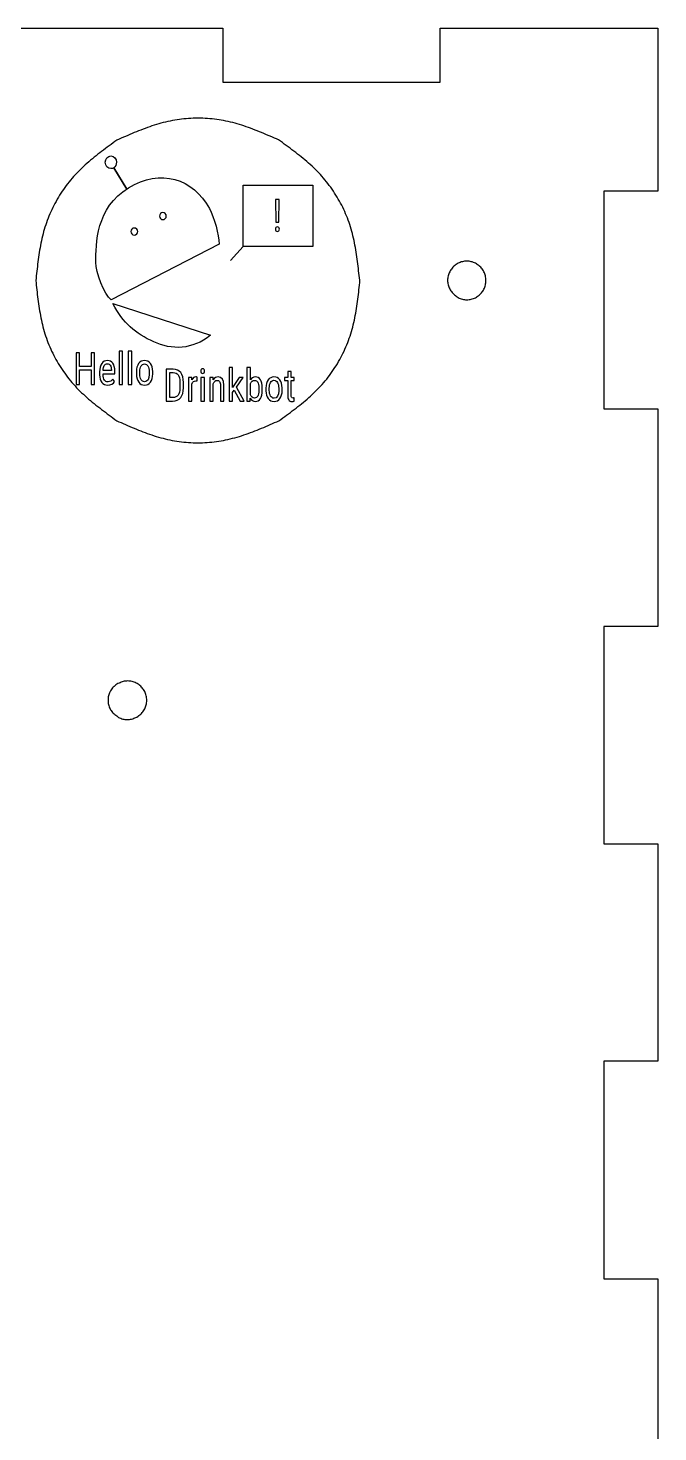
# Model space of a CAD drawing. Extents: x 296 to 898, y 544 to 846.
# Drawn here: x 839.9 to 897.8, y 717.3 to 846.3 of the extents above; entities that cross this region are included whole.
import ezdxf

# ---------------------------------------------------------------- set-up
doc = ezdxf.new("R2010")
doc.units = 0
doc.layers.get('0').update_dxf_attribs({"linetype": 'CONTINUOUS'})

msp = doc.modelspace()

# ---------------------------------------------------------------- linework, layer by layer
at = {"color": 7}
for p, q in [((837.811601, 846.316372), (857.813678, 846.316372)), ((857.813678, 846.316372), (857.813678, 841.342311)), ((877.780486, 841.342311), (877.780486, 846.316372)), ((877.780486, 846.316372), (897.782562, 846.316372)), ((897.782562, 846.316372), (897.782562, 831.323625)), ((857.813678, 841.342311), (877.780486, 841.342311)), ((897.782562, 831.323625), (892.808501, 831.323625)), ((892.808501, 831.323625), (892.808501, 811.321548)), ((892.808501, 811.321548), (897.782562, 811.321548)), ((897.782562, 811.321548), (897.782562, 791.319471)), ((897.782562, 791.319471), (892.808501, 791.319471)), ((892.808501, 791.319471), (892.808501, 771.317395)), ((892.808501, 771.317395), (897.782562, 771.317395)), ((897.782562, 771.317395), (897.782562, 751.350587)), ((897.782562, 751.350587), (892.808501, 751.350587)), ((892.808501, 751.350587), (892.808501, 731.34851)), ((892.808501, 731.34851), (897.782562, 731.34851)), ((897.782562, 731.34851), (897.782562, 711.346434))]:
    msp.add_line(p, q, dxfattribs=at)
at = {"color": 0}
for p, q in [((847.804094, 833.478218), (849.006933, 831.50592)), ((849.006933, 831.50592), (847.804094, 833.478218)), ((859.688224, 831.888481), (866.085804, 831.888481)), ((859.688224, 826.229636), (859.688224, 831.888481)), ((859.688224, 831.888481), (866.085802, 831.888481)), ((859.688224, 826.229636), (859.688224, 831.888481)), ((866.085802, 831.888481), (866.085802, 826.229636)), ((866.085804, 831.888481), (866.085804, 826.229636)), ((862.99858, 830.570227), (862.666563, 830.570227)), ((862.666563, 830.570227), (862.689768, 828.470265)), ((862.973589, 828.470265), (862.99858, 830.570227)), ((862.689768, 828.470265), (862.973589, 828.470265)), ((857.499478, 826.455542), (847.586769, 821.340505)), ((859.688224, 826.229636), (858.540445, 824.937506)), ((866.085804, 826.229636), (859.688224, 826.229636)), ((866.085802, 826.229636), (859.688224, 826.229636)), ((847.724265, 820.992045), (856.689069, 818.091033)), ((844.677457, 816.465081), (844.350795, 816.465081)), ((844.350795, 816.465081), (844.350795, 813.539201)), ((844.677457, 815.207113), (844.677457, 816.465081)), ((846.051937, 816.465081), (845.72349, 816.465081)), ((845.72349, 816.465081), (845.72349, 815.207113)), ((846.051937, 813.539201), (846.051937, 816.465081)), ((848.625962, 816.625843), (848.310011, 816.625843)), ((848.310011, 816.625843), (848.310011, 813.539201)), ((848.625962, 813.539201), (848.625962, 816.625843)), ((849.463146, 816.625843), (849.147194, 816.625843)), ((849.147194, 816.625843), (849.147194, 813.539201)), ((849.463146, 813.539201), (849.463146, 816.625843)), ((845.72349, 815.207113), (844.677457, 815.207113)), ((844.677457, 813.539201), (844.677457, 814.891616)), ((844.677457, 814.891616), (845.72349, 814.891616)), ((845.72349, 814.891616), (845.72349, 813.539201)), ((846.514262, 814.714777), (846.514262, 814.451529)), ((846.828429, 814.469614), (846.828429, 814.519853)), ((846.828429, 814.519853), (847.906592, 814.519853)), ((847.59064, 814.825302), (846.830214, 814.825302)), ((847.59064, 814.87353), (847.59064, 814.825302)), ((847.906592, 814.519853), (847.906592, 814.752958)), ((849.89334, 814.726835), (849.89334, 814.48971)), ((850.209292, 814.521862), (850.209292, 814.728844)), ((851.071465, 814.726835), (851.071465, 814.481671)), ((851.387417, 814.521862), (851.387417, 814.750949)), ((853.255526, 814.961152), (852.636118, 814.961152)), ((852.636118, 814.961152), (852.636118, 812.035272)), ((852.96278, 812.350768), (852.96278, 814.645655)), ((852.96278, 814.645655), (853.255526, 814.645655)), ((858.714174, 815.121914), (858.398222, 815.121914)), ((858.398222, 815.121914), (858.398222, 812.035272)), ((858.714174, 813.275153), (858.714174, 815.121914)), ((860.359979, 815.121914), (860.045812, 815.121914)), ((860.045812, 815.121914), (860.045812, 812.035272)), ((860.359979, 813.970452), (860.359979, 815.121914)), ((863.781898, 814.736084), (863.781898, 814.209586)), ((864.096065, 814.736084), (863.781898, 814.736084)), ((864.096065, 814.209586), (864.096065, 814.736084)), ((844.350795, 813.539201), (844.677457, 813.539201)), ((845.72349, 813.539201), (846.051937, 813.539201)), ((847.890527, 813.824554), (847.726303, 814.049622)), ((848.310011, 813.539201), (848.625962, 813.539201)), ((849.147194, 813.539201), (849.463146, 813.539201)), ((853.891, 813.750628), (853.891, 813.231729)), ((854.214092, 813.24903), (854.214092, 813.739356)), ((854.985228, 814.209586), (854.678202, 814.209586)), ((854.678202, 814.209586), (854.678202, 812.035272)), ((854.990584, 813.988538), (854.985228, 814.209586)), ((854.994154, 812.035272), (854.994154, 813.59065)), ((855.476114, 813.876004), (855.474329, 814.221643)), ((856.131223, 814.209586), (855.815271, 814.209586)), ((855.815271, 814.209586), (855.815271, 812.035272)), ((856.131223, 812.035272), (856.131223, 814.209586)), ((856.627464, 814.209586), (856.627464, 812.035272)), ((856.925565, 814.209586), (856.627464, 814.209586)), ((856.93449, 813.974471), (856.925565, 814.209586)), ((856.943416, 812.035272), (856.943416, 813.614765)), ((857.609235, 813.46405), (857.609235, 812.035272)), ((857.923402, 812.035272), (857.923402, 813.480126)), ((859.315732, 814.209586), (858.714174, 813.275153)), ((858.714174, 812.812961), (858.881967, 813.02999)), ((858.881967, 813.02999), (859.406769, 812.035272)), ((859.080107, 813.301277), (859.69416, 814.209586)), ((859.774487, 812.035272), (859.080107, 813.301277)), ((859.69416, 814.209586), (859.315732, 814.209586)), ((860.359979, 812.603593), (860.359979, 813.637246)), ((861.129331, 813.221775), (861.129331, 813.003019)), ((861.443498, 813.017933), (861.443498, 813.232953)), ((861.78087, 813.222906), (861.78087, 812.985781)), ((862.096822, 813.017933), (862.096822, 813.224915)), ((862.958995, 813.222906), (862.958995, 812.977743)), ((863.274947, 813.017933), (863.274947, 813.24702)), ((863.781898, 814.209586), (863.487367, 814.209586)), ((863.487367, 814.209586), (863.487367, 813.922223)), ((863.487367, 813.922223), (863.781898, 813.922223)), ((863.781898, 813.922223), (863.781898, 812.571817)), ((864.387026, 814.209586), (864.096065, 814.209586)), ((864.096065, 812.572131), (864.096065, 813.922223)), ((864.096065, 813.922223), (864.387026, 813.922223)), ((864.387026, 813.922223), (864.387026, 814.209586)), ((852.636118, 812.035272), (853.21804, 812.035272)), ((853.22518, 812.350768), (852.96278, 812.350768)), ((854.678202, 812.035272), (854.994154, 812.035272)), ((855.815271, 812.035272), (856.131223, 812.035272)), ((856.627464, 812.035272), (856.943416, 812.035272)), ((857.609235, 812.035272), (857.923402, 812.035272)), ((858.398222, 812.035272), (858.714174, 812.035272)), ((858.714174, 812.035272), (858.714174, 812.812961)), ((859.406769, 812.035272), (859.774487, 812.035272)), ((860.045812, 812.035272), (860.333204, 812.035272)), ((860.333204, 812.035272), (860.349269, 812.292492)), ((864.385241, 812.03502), (864.388811, 812.334692))]:
    msp.add_line(p, q, dxfattribs=at)
at = {"color": 7}
for points in [[(852.987643, 837.773201), (852.422308, 837.656414), (851.865492, 837.499596), (851.317858, 837.316901)], [(854.68767, 838.003865), (854.11662, 837.965474), (853.547951, 837.888983), (852.987643, 837.773201)], [(856.409817, 838.004129), (855.83657, 838.042521), (855.260917, 838.042388), (854.68767, 838.003865)], [(858.109341, 837.773201), (857.549271, 837.889353), (856.980735, 837.965871), (856.409817, 838.004129)], [(859.771242, 837.317086), (859.226306, 837.499754), (858.67211, 837.656493), (858.109341, 837.773201)], [(849.694083, 836.702618), (849.1569, 836.479865), (848.625114, 836.244624), (848.093301, 836.009356)], [(851.317858, 837.316901), (850.768662, 837.133624), (850.2287, 836.924312), (849.694083, 836.702618)], [(861.387211, 836.702776), (860.85524, 836.924471), (860.317898, 837.133836), (859.771242, 837.317086)], [(862.944919, 836.044625), (862.450995, 836.24465), (861.921802, 836.479944), (861.387211, 836.702776)], [(846.694608, 834.97555), (846.236058, 834.625374), (845.785526, 834.264376), (845.352932, 833.882212)], [(848.093301, 836.009356), (847.62438, 835.668414), (847.155433, 835.327472), (846.694608, 834.97555)], [(864.349433, 835.006189), (863.886704, 835.359672), (863.415825, 835.702149), (862.944919, 836.044625)], [(865.69648, 833.907744), (865.262219, 834.291734), (864.809861, 834.654425), (864.349433, 835.006189)], [(845.352932, 833.882212), (844.921688, 833.501239), (844.508276, 833.099231), (844.125265, 832.669786)], [(866.928618, 832.689391), (866.544364, 833.121006), (866.129418, 833.524972), (865.69648, 833.907744)], [(844.125265, 832.669786), (843.743763, 832.242034), (843.392449, 831.787003), (843.073176, 831.310727)], [(867.977718, 831.332396), (867.659344, 831.807879), (867.30901, 832.262168), (866.928618, 832.689391)], [(843.073176, 831.310727), (842.752634, 830.832519), (842.464396, 830.33288), (842.210846, 829.816016)], [(868.837587, 829.840411), (868.584804, 830.356295), (868.297361, 830.855035), (867.977718, 831.332396)], [(842.210846, 829.816016), (841.958275, 829.30119), (841.740126, 828.769272), (841.5605, 828.224891)], [(869.485552, 828.252329), (869.306746, 828.795677), (869.089338, 829.326563), (868.837587, 829.840411)], [(841.5605, 828.224891), (841.379473, 827.676225), (841.237603, 827.114911), (841.122933, 826.548624)], [(869.920712, 826.57868), (869.806914, 827.144068), (869.665839, 827.704535), (869.485552, 828.252329)], [(841.122933, 826.548624), (841.007945, 825.980616), (840.920341, 825.407634), (840.846178, 824.833118)], [(870.19482, 824.865768), (870.121583, 825.439411), (870.034879, 826.011519), (869.920712, 826.57868)], [(840.846178, 824.833118), (840.771672, 824.255771), (840.710765, 823.676863), (840.649831, 823.097954)], [(870.423658, 823.13325), (870.328408, 823.711285), (870.268427, 824.289294), (870.19482, 824.865768)], [(879.348742, 824.650159), (879.289925, 824.615287), (879.233304, 824.576684), (879.179144, 824.53488)], [(879.531225, 824.743557), (879.468572, 824.716199), (879.407559, 824.685031), (879.348742, 824.650159)], [(879.723895, 824.81428), (879.658331, 824.794436), (879.593958, 824.770941), (879.531225, 824.743557)], [(879.923629, 824.861958), (879.856213, 824.849919), (879.789458, 824.834018), (879.723895, 824.81428)], [(880.127913, 824.88577), (880.059439, 824.881802), (879.991177, 824.873864), (879.923629, 824.861958)], [(880.333468, 824.885903), (880.26502, 824.889766), (880.196361, 824.889766), (880.127913, 824.88577)], [(880.5377, 824.861826), (880.470178, 824.873732), (880.401942, 824.881934), (880.333468, 824.885903)], [(880.737408, 824.814042), (880.671844, 824.833886), (880.605142, 824.849866), (880.5377, 824.861826)], [(880.930051, 824.743186), (880.867318, 824.770571), (880.802945, 824.794224), (880.737408, 824.814042)], [(881.112587, 824.650159), (881.05369, 824.684819), (880.992678, 824.715855), (880.930051, 824.743186)], [(881.281153, 824.537049), (881.227231, 824.577981), (881.170954, 824.615842), (881.112587, 824.650159)], [(878.480247, 823.333354), (878.471516, 823.267023), (878.467018, 823.200136), (878.466753, 823.13325)], [(878.517765, 823.53076), (878.501361, 823.465778), (878.488846, 823.399844), (878.480247, 823.333354)], [(878.577878, 823.722503), (878.55433, 823.659797), (878.534116, 823.595741), (878.517765, 823.53076)], [(878.660614, 823.908929), (878.629578, 823.848418), (878.601903, 823.786162), (878.577878, 823.722503)], [(878.76351, 824.084982), (878.726072, 824.028229), (878.691649, 823.969439), (878.660614, 823.908929)], [(878.884927, 824.249051), (878.841589, 824.196557), (878.801028, 824.141788), (878.76351, 824.084982)], [(879.024125, 824.400233), (878.975018, 824.35245), (878.928584, 824.301914), (878.884927, 824.249051)], [(879.179144, 824.53488), (879.124931, 824.493049), (879.073205, 824.448017), (879.024125, 824.400233)], [(881.436013, 824.405208), (881.386854, 824.451933), (881.335181, 824.496039), (881.281153, 824.537049)], [(881.576428, 824.256882), (881.532216, 824.308714), (881.485385, 824.358297), (881.436013, 824.405208)], [(881.699962, 824.095672), (881.661756, 824.151604), (881.620402, 824.205368), (881.576428, 824.256882)], [(881.80389, 823.922184), (881.772907, 823.982139), (881.738009, 824.039977), (881.699962, 824.095672)], [(881.883477, 823.738167), (881.861516, 823.801296), (881.834582, 823.862785), (881.80389, 823.922184)], [(881.937266, 823.541608), (881.923244, 823.608124), (881.905887, 823.674005), (881.883477, 823.738167)], [(881.970974, 823.338963), (881.961926, 823.406855), (881.951342, 823.474562), (881.937266, 823.541608)], [(881.994522, 823.097954), (881.987114, 823.166587), (881.97997, 823.270516), (881.970974, 823.338963)], [(840.649831, 823.097954), (840.709839, 822.519946), (840.76982, 821.977206), (840.8434, 821.400732)], [(870.227311, 821.398112), (870.301818, 821.975459), (870.362751, 822.554368), (870.423658, 823.13325)], [(878.466753, 823.13325), (878.466595, 823.064723), (878.47104, 822.996143), (878.479506, 822.928118)], [(878.479506, 822.928118), (878.487947, 822.859935), (878.500382, 822.792308), (878.516839, 822.725633)], [(878.516839, 822.725633), (878.533243, 822.658746), (878.553775, 822.592838), (878.577878, 822.528306)], [(878.577878, 822.528306), (878.601691, 822.464939), (878.628784, 822.402894), (878.659529, 822.342648)], [(878.659529, 822.342648), (878.690168, 822.282588), (878.724299, 822.2243), (878.762002, 822.168367)], [(878.762002, 822.168367), (878.799467, 822.112831), (878.840451, 822.05965), (878.884927, 822.009591)], [(881.576428, 821.982153), (881.620375, 822.034726), (881.661729, 822.089442), (881.699935, 822.146301)], [(881.699935, 822.146301), (881.737956, 822.202895), (881.772854, 822.261606), (881.803837, 822.322328)], [(881.803837, 822.322328), (881.834555, 822.382574), (881.86141, 822.44483), (881.883477, 822.508701)], [(881.883477, 822.508701), (881.905173, 822.571354), (881.922132, 822.635595), (881.935997, 822.700418)], [(881.935997, 822.700418), (881.950019, 822.765743), (881.960603, 822.831651), (881.969916, 822.897771)], [(881.969916, 822.897771), (881.979177, 822.964366), (881.986849, 823.031173), (881.994522, 823.097954)], [(840.8434, 821.400732), (840.916637, 820.827088), (841.003341, 820.25498), (841.117509, 819.687819)], [(869.950557, 819.682607), (870.065571, 820.250614), (870.153175, 820.823596), (870.227311, 821.398112)], [(878.884927, 822.009591), (878.929642, 821.959293), (878.977902, 821.912171), (879.028199, 821.867457)], [(879.028199, 821.867457), (879.078788, 821.822477), (879.131466, 821.779906), (879.185071, 821.738578)], [(879.185071, 821.738578), (879.238993, 821.697012), (879.293867, 821.656689), (879.348742, 821.616341)], [(879.348742, 821.616341), (879.411289, 821.552629), (879.473837, 821.524213), (879.537072, 821.497304)], [(879.537072, 821.497304), (879.599831, 821.470608), (879.663252, 821.44542), (879.727863, 821.423459)], [(879.727863, 821.423459), (879.791998, 821.401763), (879.857298, 821.383004), (879.923629, 821.369378)], [(879.923629, 821.369378), (879.990409, 821.35562), (880.058222, 821.347153), (880.126299, 821.34292)], [(880.126299, 821.34292), (880.194906, 821.338687), (880.263777, 821.339216), (880.332357, 821.34292)], [(880.332357, 821.34292), (880.401228, 821.348265), (880.469808, 821.356996), (880.5377, 821.369431)], [(880.5377, 821.369431), (880.605301, 821.381814), (880.672241, 821.397795), (880.738043, 821.417612)], [(880.738043, 821.417612), (880.803527, 821.437456), (880.8679, 821.460818), (880.930633, 821.488123)], [(880.930633, 821.488123), (880.993127, 821.515323), (881.053981, 821.546279), (881.112587, 821.581045)], [(881.112587, 821.581045), (881.171245, 821.615838), (881.227628, 821.654414), (881.28155, 821.696165)], [(881.28155, 821.696165), (881.335657, 821.738049), (881.387277, 821.783134), (881.436331, 821.830865)], [(881.436331, 821.830865), (881.485623, 821.878807), (881.532322, 821.929396), (881.576428, 821.982153)], [(841.117509, 819.687819), (841.231306, 819.122431), (841.372382, 818.561964), (841.552669, 818.014144)], [(869.512989, 818.006313), (869.694043, 818.554979), (869.835913, 819.116319), (869.950557, 819.682607)], [(841.552669, 818.014144), (841.731501, 817.470822), (841.948882, 816.939962), (842.20066, 816.426115)], [(868.862643, 816.415214), (869.115214, 816.930041), (869.33339, 817.461959), (869.512989, 818.006313)], [(842.20066, 816.426115), (842.453443, 815.910204), (842.740886, 815.411464), (843.060529, 814.934103)], [(868.000313, 814.920504), (868.320856, 815.398712), (868.609093, 815.898351), (868.862643, 816.415214)], [(843.060529, 814.934103), (843.378902, 814.458621), (843.729237, 814.004331), (844.109602, 813.577082)], [(866.948224, 813.561392), (867.329727, 813.98917), (867.68104, 814.444201), (868.000313, 814.920504)], [(844.109602, 813.577082), (844.493883, 813.145493), (844.908829, 812.741528), (845.34174, 812.358728)], [(865.720557, 812.348992), (866.151828, 812.729965), (866.565239, 813.131973), (866.948224, 813.561392)], [(845.34174, 812.358728), (845.776001, 811.974765), (846.228359, 811.612074), (846.688813, 811.260311)], [(864.378882, 811.255654), (864.837457, 811.60583), (865.28799, 811.966854), (865.720557, 812.348992)], [(846.688813, 811.260311), (847.151517, 810.906801), (847.622422, 810.564324), (848.093301, 810.221848)], [(862.980188, 810.221848), (863.449136, 810.562816), (863.918057, 810.903758), (864.378882, 811.255654)], [(848.093301, 810.221848), (848.622494, 809.986554), (849.151687, 809.751286), (849.686304, 809.528454)], [(849.686304, 809.528454), (850.218276, 809.30676), (850.755591, 809.097395), (851.302247, 808.914144)], [(859.755632, 808.91433), (860.304854, 809.09758), (860.844789, 809.306918), (861.379406, 809.528613)], [(861.379406, 809.528613), (861.91659, 809.751366), (862.448402, 809.986607), (862.980188, 810.221848)], [(851.302247, 808.914144), (851.847183, 808.731476), (852.401379, 808.574711), (852.964121, 808.458003)], [(852.964121, 808.458003), (853.524218, 808.341851), (854.092755, 808.26536), (854.663673, 808.227101)], [(854.663673, 808.227101), (855.236945, 808.188683), (855.812599, 808.188842), (856.385819, 808.227366)], [(856.385819, 808.227366), (856.956896, 808.265757), (857.525565, 808.342248), (858.085846, 808.458003)], [(858.085846, 808.458003), (858.651182, 808.574816), (859.208024, 808.731608), (859.755632, 808.91433)], [(848.000009, 785.932277), (847.946378, 785.890076), (847.893699, 785.846632), (847.843111, 785.800779)], [(848.199055, 786.05724), (848.144154, 786.016018), (848.053958, 785.974769), (848.000009, 785.932277)], [(848.387333, 786.140981), (848.324124, 786.114073), (848.261603, 786.085656), (848.199055, 786.05724)], [(848.57815, 786.214826), (848.513539, 786.192866), (848.450118, 786.167651), (848.387333, 786.140981)], [(848.773942, 786.268907), (848.707584, 786.255148), (848.642285, 786.236628), (848.57815, 786.214826)], [(848.976665, 786.294651), (848.908588, 786.291211), (848.840723, 786.282744), (848.773942, 786.268907)], [(849.182749, 786.294571), (849.114169, 786.299149), (849.045298, 786.299678), (848.976665, 786.294651)], [(849.388013, 786.268907), (849.320148, 786.281342), (849.251594, 786.290073), (849.182749, 786.294571)], [(849.588144, 786.220435), (849.522422, 786.240279), (849.455561, 786.256498), (849.388013, 786.268907)], [(849.780655, 786.149791), (849.717922, 786.177043), (849.653575, 786.200591), (849.588144, 786.220435)], [(849.9629, 786.05724), (849.904109, 786.091742), (849.843176, 786.122619), (849.780655, 786.149791)], [(850.13136, 785.944316), (850.077491, 785.985221), (850.02124, 786.023029), (849.9629, 786.05724)], [(850.286274, 785.812421), (850.237088, 785.859173), (850.185414, 785.903306), (850.13136, 785.944316)], [(847.295556, 784.739986), (847.286825, 784.673787), (847.282062, 784.607085), (847.281798, 784.540331)], [(847.333206, 784.937153), (847.316802, 784.872224), (847.304261, 784.806369), (847.295556, 784.739986)], [(847.392896, 785.129584), (847.369613, 785.066587), (847.349557, 785.00232), (847.333206, 784.937153)], [(847.474599, 785.317756), (847.443881, 785.256637), (847.416656, 785.193746), (847.392896, 785.129584)], [(847.576993, 785.49463), (847.539316, 785.437798), (847.505212, 785.378637), (847.474599, 785.317756)], [(847.699945, 785.656105), (847.655416, 785.605147), (847.614432, 785.551039), (847.576993, 785.49463)], [(847.843111, 785.800779), (847.792814, 785.755192), (847.744607, 785.707223), (847.699945, 785.656105)], [(850.426741, 785.663963), (850.382503, 785.715848), (850.335671, 785.765458), (850.286274, 785.812421)], [(850.550301, 785.502726), (850.512095, 785.558659), (850.470715, 785.612423), (850.426741, 785.663963)], [(850.654203, 785.329239), (850.62322, 785.389194), (850.588322, 785.447032), (850.550301, 785.502726)], [(850.733763, 785.145248), (850.711803, 785.208377), (850.684895, 785.26984), (850.654203, 785.329239)], [(850.787553, 784.948715), (850.77353, 785.015232), (850.756174, 785.081086), (850.733763, 785.145248)], [(850.821288, 784.746044), (850.812239, 784.813937), (850.801655, 784.881643), (850.787553, 784.948715)], [(850.844968, 784.505036), (850.837427, 784.60899), (850.830283, 784.677623), (850.821288, 784.746044)], [(847.281798, 784.540331), (847.28185, 784.471857), (847.286084, 784.403356), (847.29455, 784.335385)], [(847.29455, 784.335385), (847.302991, 784.267202), (847.315426, 784.199521), (847.331857, 784.132846)], [(847.331857, 784.132846), (847.348261, 784.065907), (847.368766, 783.999972), (847.392896, 783.935388)], [(847.392896, 783.935388), (847.416709, 783.87202), (847.443828, 783.809949), (847.474573, 783.749677)], [(847.474573, 783.749677), (847.505212, 783.689616), (847.539343, 783.631328), (847.577046, 783.575422)], [(847.577046, 783.575422), (847.614511, 783.519912), (847.655469, 783.466731), (847.699945, 783.416672)], [(847.699945, 783.416672), (847.74466, 783.366375), (847.79292, 783.319279), (847.843217, 783.274538)], [(850.282622, 783.244613), (850.333105, 783.290307), (850.381603, 783.338276), (850.426741, 783.389235)], [(850.426741, 783.389235), (850.471905, 783.440246), (850.513709, 783.494274), (850.551862, 783.550736)], [(850.551862, 783.550736), (850.590121, 783.607357), (850.624702, 783.666465), (850.655235, 783.72761)], [(850.655235, 783.72761), (850.685636, 783.788464), (850.711988, 783.851356), (850.733763, 783.915782)], [(850.733763, 783.915782), (850.755195, 783.978806), (850.771969, 784.043258), (850.785807, 784.108293)], [(850.785807, 784.108293), (850.79983, 784.173566), (850.810413, 784.239447), (850.819832, 784.305487)], [(850.819832, 784.305487), (850.829093, 784.371897), (850.83703, 784.438466), (850.844968, 784.505036)], [(847.843217, 783.274538), (847.893805, 783.229559), (847.946484, 783.186987), (848.000088, 783.145659)], [(848.000088, 783.145659), (848.054037, 783.104067), (848.108911, 783.063744), (848.163786, 783.023395)], [(848.163786, 783.023395), (848.226201, 782.959948), (848.288616, 782.93177), (848.351693, 782.905074)], [(848.351693, 782.905074), (848.414452, 782.878483), (848.477846, 782.853374), (848.542378, 782.831387)], [(848.542378, 782.831387), (848.606725, 782.809427), (848.672183, 782.790562), (848.738673, 782.77646)], [(848.738673, 782.77646), (848.805798, 782.762172), (848.873954, 782.752912), (848.942428, 782.748149)], [(848.942428, 782.748149), (849.011194, 782.743387), (849.080223, 782.743387), (849.148989, 782.748149)], [(849.148989, 782.748149), (849.217463, 782.752912), (849.285646, 782.762172), (849.352744, 782.77646)], [(849.352744, 782.77646), (849.419234, 782.790483), (849.484692, 782.809427), (849.549039, 782.831387)], [(849.549039, 782.831387), (849.61357, 782.853348), (849.676965, 782.878483), (849.739724, 782.905074)], [(849.739724, 782.905074), (849.8028, 782.93177), (849.865216, 782.959948), (849.927631, 782.988126)], [(849.927631, 782.988126), (850.017536, 783.029401), (850.072173, 783.07065), (850.12591, 783.113116)], [(850.12591, 783.113116), (850.179408, 783.155396), (850.232008, 783.198867), (850.282622, 783.244613)]]:
    msp.add_open_spline(points, degree=3, dxfattribs=at)
at = {"color": 0}
for points in [[(847.036251, 833.981665), (847.036251, 834.301296), (847.266417, 834.56041), (847.550342, 834.56041)], [(847.550342, 833.402919), (847.266417, 833.402919), (847.036251, 833.662033), (847.036251, 833.981665)], [(847.550342, 834.56041), (847.834267, 834.56041), (848.064433, 834.301296), (848.064433, 833.981665)], [(848.064433, 833.981665), (848.064433, 833.765921), (847.95957, 833.577747), (847.804094, 833.478218)], [(847.804094, 833.478218), (847.729227, 833.430291), (847.642625, 833.402919), (847.550342, 833.402919)], [(849.151522, 831.626494), (852.115814, 833.428009), (855.079836, 832.493392), (856.601988, 829.71818)], [(846.162476, 824.780266), (846.162476, 826.455542), (846.187232, 829.824979), (849.151522, 831.626494)], [(852.319965, 829.351703), (852.146456, 829.351703), (852.005799, 829.207748), (852.005799, 829.030176)], [(852.005799, 829.030176), (852.005799, 828.852605), (852.146456, 828.70865), (852.319965, 828.70865)], [(852.634132, 829.030176), (852.634132, 829.207748), (852.493474, 829.351703), (852.319965, 829.351703)], [(852.319965, 828.70865), (852.493474, 828.70865), (852.634132, 828.852605), (852.634132, 829.030176)], [(856.601988, 829.71818), (857.029129, 828.939405), (857.476385, 827.318727), (857.499478, 826.455542)], [(849.692388, 827.93699), (849.518879, 827.93699), (849.378221, 827.793039), (849.378221, 827.615464)], [(849.692388, 827.93699), (849.518879, 827.93699), (849.378221, 827.793039), (849.378221, 827.615466)], [(849.378221, 827.615466), (849.378221, 827.437891), (849.518879, 827.293939), (849.692388, 827.293939)], [(849.378221, 827.615464), (849.378221, 827.437891), (849.518879, 827.293939), (849.692388, 827.293939)], [(850.006555, 827.615464), (850.006555, 827.793039), (849.865898, 827.93699), (849.692388, 827.93699)], [(850.006555, 827.615466), (850.006555, 827.793039), (849.865898, 827.93699), (849.692388, 827.93699)], [(849.692388, 827.293939), (849.865898, 827.293939), (850.006555, 827.437891), (850.006555, 827.615466)], [(849.692388, 827.293939), (849.865898, 827.293939), (850.006555, 827.437891), (850.006555, 827.615464)], [(862.704048, 827.982954), (862.674289, 827.942072), (862.659423, 827.89152), (862.659423, 827.831234)], [(862.659423, 827.831234), (862.659423, 827.770948), (862.674289, 827.721023), (862.704048, 827.681524)], [(862.839711, 828.044244), (862.77902, 828.044244), (862.733781, 828.023804), (862.704048, 827.982954)], [(862.704048, 827.681524), (862.733781, 827.642024), (862.77902, 827.622242), (862.839711, 827.622242)], [(862.974482, 827.982954), (862.944136, 828.023804), (862.899203, 828.044244), (862.839711, 828.044244)], [(862.839711, 827.622242), (862.899203, 827.622242), (862.944136, 827.642024), (862.974482, 827.681524)], [(863.02, 827.831234), (863.02, 827.89152), (863.004827, 827.942072), (862.974482, 827.982954)], [(862.974482, 827.681524), (863.004827, 827.721023), (863.02, 827.770948), (863.02, 827.831234)], [(847.586769, 821.340505), (846.888156, 821.793149), (846.162476, 823.903594), (846.162476, 824.780266)], [(851.479749, 817.469585), (849.820134, 818.221401), (848.660102, 819.214362), (847.724265, 820.992045)], [(856.689069, 818.091033), (855.031214, 816.717767), (853.139366, 816.717767), (851.479749, 817.469585)], [(847.228277, 815.753706), (847.003363, 815.753706), (846.828122, 815.661581), (846.702584, 815.477395)], [(847.735228, 815.510552), (847.623357, 815.672634), (847.454364, 815.753706), (847.228277, 815.753706)], [(850.637701, 815.753706), (850.413957, 815.753706), (850.233975, 815.661581), (850.097727, 815.477395)], [(851.177675, 815.484428), (851.041398, 815.663936), (850.861416, 815.753706), (850.637701, 815.753706)], [(846.702584, 815.477395), (846.577017, 815.293177), (846.514262, 815.038972), (846.514262, 814.714777)], [(846.514262, 814.451529), (846.516633, 814.13936), (846.582093, 813.902581), (846.710616, 813.741159)], [(846.945349, 813.961202), (846.867393, 814.067017), (846.828429, 814.236508), (846.828429, 814.469614)], [(846.830214, 814.825302), (846.838525, 815.038312), (846.874226, 815.19537), (846.937316, 815.296537)], [(846.937316, 815.296537), (847.000378, 815.397673), (847.097356, 815.448257), (847.228277, 815.448257)], [(847.228277, 815.448257), (847.34609, 815.448257), (847.433836, 815.404047), (847.491571, 815.315628)], [(847.491571, 815.315628), (847.549277, 815.227208), (847.582301, 815.079822), (847.59064, 814.87353)], [(847.906592, 814.752958), (847.904193, 815.095898), (847.847072, 815.34844), (847.735228, 815.510552)], [(850.097727, 815.477395), (849.96145, 815.293177), (849.89334, 815.042991), (849.89334, 814.726835)], [(849.89334, 814.48971), (849.898081, 814.185579), (849.968005, 813.944435), (850.103082, 813.766278)], [(850.209292, 814.728844), (850.209292, 814.949893), (850.248256, 815.125036), (850.326212, 815.254337)], [(850.326212, 813.99436), (850.248256, 814.122279), (850.209292, 814.298113), (850.209292, 814.521862)], [(850.326212, 815.254337), (850.40414, 815.383606), (850.507979, 815.448257), (850.637701, 815.448257)], [(850.637701, 815.448257), (850.769794, 815.448257), (850.875111, 815.383606), (850.953653, 815.254337)], [(851.071465, 814.481671), (851.063126, 814.028836), (850.919737, 813.802449), (850.641271, 813.802449)], [(850.953653, 815.254337), (851.032194, 815.125036), (851.071465, 814.949202), (851.071465, 814.726835)], [(851.387417, 814.750949), (851.383847, 815.060417), (851.313924, 815.304889), (851.177675, 815.484428)], [(851.183923, 813.774316), (851.319586, 813.957843), (851.387417, 814.207025), (851.387417, 814.521862)], [(853.962401, 814.640631), (853.794608, 814.854301), (853.558983, 814.961152), (853.255526, 814.961152)], [(853.255526, 814.645655), (853.468531, 814.645655), (853.627707, 814.573563), (853.733024, 814.429442)], [(853.733024, 814.429442), (853.838341, 814.285289), (853.891, 814.059028), (853.891, 813.750628)], [(854.214092, 813.739356), (854.214092, 814.126505), (854.130195, 814.42693), (853.962401, 814.640631)], [(855.842047, 814.939047), (855.812287, 814.897506), (855.797421, 814.846608), (855.797421, 814.786322)], [(855.797421, 814.786322), (855.797421, 814.726036), (855.812287, 814.675798), (855.842047, 814.635607)], [(855.975925, 815.001342), (855.916405, 815.001342), (855.871779, 814.980556), (855.842047, 814.939047)], [(855.842047, 814.635607), (855.871779, 814.595417), (855.916405, 814.575321), (855.975925, 814.575321)], [(856.110695, 814.938042), (856.080349, 814.980242), (856.035417, 815.001342), (855.975925, 815.001342)], [(855.975925, 814.575321), (856.036616, 814.575321), (856.081828, 814.595417), (856.111588, 814.635607)], [(856.156214, 814.786322), (856.156214, 814.845258), (856.141041, 814.895842), (856.110695, 814.938042)], [(856.111588, 814.635607), (856.14132, 814.675798), (856.156214, 814.726036), (856.156214, 814.786322)], [(846.710616, 813.741159), (846.839139, 813.579705), (847.023584, 813.49901), (847.263978, 813.49901)], [(847.281829, 813.802449), (847.135455, 813.802449), (847.023277, 813.855357), (846.945349, 813.961202)], [(847.263978, 813.49901), (847.544815, 813.49901), (847.753664, 813.607525), (847.890527, 813.824554)], [(847.527271, 813.861731), (847.456455, 813.822199), (847.374651, 813.802449), (847.281829, 813.802449)], [(847.726303, 814.049622), (847.664412, 813.963871), (847.598059, 813.90123), (847.527271, 813.861731)], [(850.103082, 813.766278), (850.238131, 813.588089), (850.417527, 813.49901), (850.641271, 813.49901)], [(850.641271, 813.802449), (850.509178, 813.802449), (850.40414, 813.866409), (850.326212, 813.99436)], [(850.641271, 813.49901), (850.867357, 813.49901), (851.04826, 813.590758), (851.183923, 813.774316)], [(853.891, 813.231729), (853.888601, 812.940723), (853.834464, 812.72115), (853.728561, 812.57301)], [(853.958831, 812.351773), (854.128996, 812.562774), (854.214092, 812.861849), (854.214092, 813.24903)], [(855.349376, 814.249777), (855.194664, 814.249777), (855.075066, 814.162676), (854.990584, 813.988538)], [(854.994154, 813.59065), (855.058415, 813.790253), (855.171458, 813.890071), (855.333311, 813.890071)], [(855.333311, 813.890071), (855.384463, 813.890071), (855.432074, 813.885361), (855.476114, 813.876004)], [(855.474329, 814.221643), (855.440999, 814.240389), (855.399357, 814.249777), (855.349376, 814.249777)], [(857.403956, 814.249777), (857.213542, 814.249777), (857.057044, 814.157998), (856.93449, 813.974471)], [(856.943416, 813.614765), (856.981487, 813.709872), (857.031775, 813.786894), (857.094251, 813.845861)], [(857.094251, 813.845861), (857.156728, 813.904797), (857.227237, 813.93428), (857.305778, 813.93428)], [(857.305778, 813.93428), (857.406912, 813.93428), (857.482776, 813.898423), (857.533371, 813.82677)], [(857.923402, 813.480126), (857.918632, 813.993216), (857.745484, 814.249777), (857.403956, 814.249777)], [(857.533371, 813.82677), (857.583938, 813.755086), (857.609235, 813.634169), (857.609235, 813.46405)], [(860.806239, 814.249777), (860.612255, 814.249777), (860.463511, 814.156648), (860.359979, 813.970452)], [(860.359979, 813.637246), (860.439692, 813.835248), (860.561075, 813.93428), (860.724127, 813.93428)], [(860.724127, 813.93428), (860.86693, 813.93428), (860.970156, 813.87974), (861.033831, 813.770692)], [(861.282844, 813.996576), (861.176913, 814.165377), (861.018045, 814.249777), (860.806239, 814.249777)], [(861.033831, 813.770692), (861.097479, 813.661643), (861.129331, 813.478681), (861.129331, 813.221775)], [(861.129331, 813.003019), (861.128131, 812.766176), (861.096586, 812.591567), (861.034724, 812.479159)], [(861.281059, 812.252301), (861.389333, 812.423771), (861.443498, 812.678982), (861.443498, 813.017933)], [(861.443498, 813.232953), (861.442298, 813.573224), (861.388747, 813.827775), (861.282844, 813.996576)], [(861.985257, 813.973466), (861.84898, 813.789249), (861.78087, 813.539062), (861.78087, 813.222906)], [(862.525231, 814.249777), (862.301487, 814.249777), (862.121505, 814.157652), (861.985257, 813.973466)], [(862.096822, 813.224915), (862.096822, 813.445964), (862.135786, 813.621107), (862.213742, 813.750408)], [(862.213742, 812.490431), (862.135786, 812.61835), (862.096822, 812.794184), (862.096822, 813.017933)], [(862.213742, 813.750408), (862.29167, 813.879678), (862.395509, 813.944328), (862.525231, 813.944328)], [(863.065205, 813.9805), (862.928928, 814.160007), (862.748946, 814.249777), (862.525231, 814.249777)], [(862.525231, 813.944328), (862.657324, 813.944328), (862.762641, 813.879678), (862.841183, 813.750408)], [(862.841183, 813.750408), (862.919724, 813.621107), (862.958995, 813.445273), (862.958995, 813.222906)], [(863.274947, 813.24702), (863.271377, 813.556488), (863.201454, 813.80096), (863.065205, 813.9805)], [(863.071453, 812.270387), (863.207116, 812.453914), (863.274947, 812.703096), (863.274947, 813.017933)], [(853.21804, 812.035272), (853.541718, 812.035272), (853.788639, 812.140772), (853.958831, 812.351773)], [(853.728561, 812.57301), (853.62263, 812.424838), (853.454837, 812.350768), (853.22518, 812.350768)], [(860.349269, 812.292492), (860.451602, 812.094207), (860.605115, 811.995081), (860.809809, 811.995081)], [(860.727697, 812.310578), (860.561075, 812.310578), (860.438521, 812.408228), (860.359979, 812.603593)], [(861.034724, 812.479159), (860.972833, 812.36675), (860.8705, 812.310578), (860.727697, 812.310578)], [(860.809809, 811.995081), (861.015674, 811.995081), (861.172757, 812.0808), (861.281059, 812.252301)], [(861.78087, 812.985781), (861.785611, 812.68165), (861.855535, 812.440507), (861.990612, 812.262349)], [(861.990612, 812.262349), (862.125661, 812.08416), (862.305058, 811.995081), (862.528801, 811.995081)], [(862.528801, 812.29852), (862.396708, 812.29852), (862.29167, 812.36248), (862.213742, 812.490431)], [(862.958995, 812.977743), (862.950656, 812.524907), (862.807267, 812.29852), (862.528801, 812.29852)], [(862.528801, 811.995081), (862.754887, 811.995081), (862.93579, 812.086829), (863.071453, 812.270387)], [(863.781898, 812.571817), (863.781898, 812.388259), (863.814614, 812.246273), (863.880075, 812.145796)], [(863.880075, 812.145796), (863.945508, 812.045319), (864.040729, 811.995081), (864.165681, 811.995081)], [(864.133551, 812.376955), (864.10856, 812.421228), (864.096065, 812.486286), (864.096065, 812.572131)], [(864.262073, 812.310578), (864.201382, 812.310578), (864.158541, 812.332682), (864.133551, 812.376955)], [(864.165681, 811.995081), (864.240653, 811.995081), (864.313839, 812.008394), (864.385241, 812.03502)], [(864.388811, 812.334692), (864.34597, 812.318616), (864.303715, 812.310578), (864.262073, 812.310578)]]:
    msp.add_open_spline(points, degree=3, dxfattribs=at)

doc.saveas('drawing.dxf')
